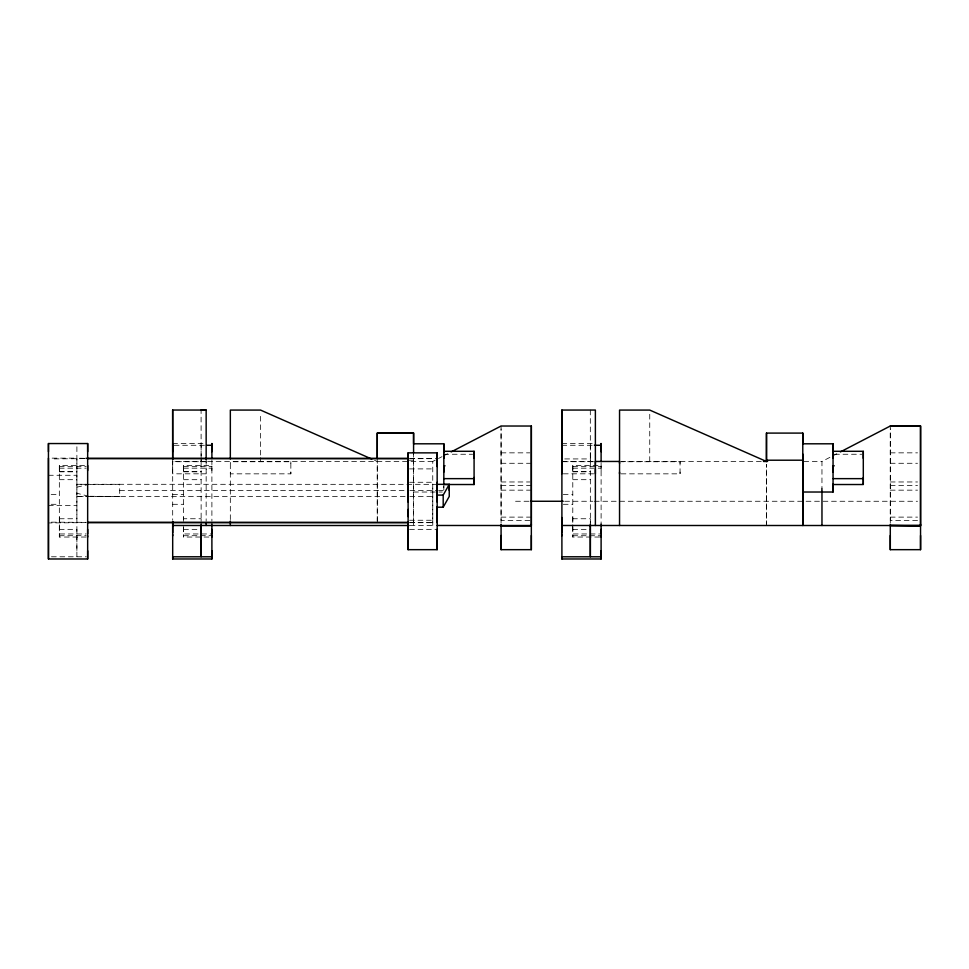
<?xml version="1.0" encoding="UTF-8"?>
<svg xmlns="http://www.w3.org/2000/svg" width="969" height="969" viewBox="0 0 969 969"><rect width="100%" height="100%" fill="white"/><g stroke="black" fill="none" stroke-linecap="round" stroke-linejoin="round"><path stroke-width="0.73" stroke-dasharray="4.84 3.63" d="M86.168 537.032L59.339 537.032L59.339 534.537M59.339 517.555L59.339 533.967L86.168 533.967M59.339 470.559L59.339 465.495L86.168 465.495M76.89 556.787L76.89 458.143L51.442 458.143M172.688 469.335L172.688 473.817L206.155 473.817L206.155 469.335M172.688 468.027L172.688 466.719M172.688 466.21L172.688 461.716L206.155 461.716L206.155 466.21M208.916 537.032L183.577 537.032L183.577 534.537M183.577 526.7L183.577 533.967L211.896 533.967M183.577 521.407L183.577 517.555M183.577 470.559L183.577 465.495L211.896 465.495L211.896 470.559M201.128 521.407L201.128 518.754L183.577 518.754M201.128 458.931L201.128 461.438L206.155 461.474L172.688 461.45M230.331 519.59L230.331 460.396M260.528 461.474L260.528 457.622M260.528 455.042L260.54 413.085M230.331 472.073L230.331 473.841L290.845 473.841L290.845 461.741L230.331 461.741L230.331 463.509M377.268 521.043L377.268 460.202M413.581 452.353L413.569 525.513L413.581 454.001M410.081 525.477L432.743 525.477L432.755 461.462L441.961 456.69M443.826 489.842L443.826 486.45M501.07 522.739L501.07 429.037M599.617 537.032L572.788 537.032L572.788 534.537M572.788 517.555L572.788 533.967L599.617 533.967M572.788 470.559L572.788 465.495L601.107 465.495L601.107 470.559M590.339 522.727L590.339 518.754L572.788 518.754M561.899 461.45L594.118 461.45L590.339 461.45L590.339 458.931L563.401 458.931M649.739 461.474L649.751 411.583M621.056 473.841L680.056 473.841L680.056 461.741L621.056 461.741M766.479 525.513L766.479 464.466L766.491 523.999M821.954 491.235L821.966 461.462L831.172 456.69M890.293 522.739L890.293 429.037M443.269 456.011L448.526 453.274M832.48 456.011L837.749 453.274M76.89 487.165L88.663 484.488M90.141 484.476L119.684 484.306L119.684 496.467L90.141 496.516M172.688 443.548L204.362 443.548M561.899 443.548L593.573 443.548M174.19 445.28L205.162 445.28M561.899 445.28L593.028 445.28M501.082 452.85L529.825 452.85M890.293 452.85L917.522 452.85M443.826 454.255L472.569 454.255M834.563 454.255L861.792 454.255M84.46 458.325L76.89 458.143M409.911 458.373L437.152 458.385M84.46 458.628L51.442 458.931M409.56 458.676L434.245 458.676M409.039 460.202L413.581 460.202M432.755 461.474L201.128 461.438L201.092 410.02M620.887 461.474L761.997 461.486M803.834 461.462L821.966 461.474M563.352 461.716L593.912 461.716M501.082 463.279L531.339 463.279M890.293 463.279L917.522 463.279M59.339 466.573L86.168 466.573M183.577 466.573L211.896 466.573M572.788 466.573L601.107 466.573M59.339 468.172L86.168 468.172M183.577 468.172L211.896 468.172M572.788 468.172L601.107 468.172M409.56 468.899L434.245 468.899M59.339 471.637L76.89 471.637M183.577 471.637L201.128 471.637M572.788 471.637L590.339 471.637M59.339 471.806L76.89 471.806M183.577 471.806L201.128 471.806M572.788 471.806L590.339 471.806M563.352 473.817L593.912 473.817M48.45 475.27L76.89 475.27M59.339 479.691L76.89 479.691M183.577 479.691L201.128 479.691M572.788 479.691L590.339 479.691M501.082 481.968L529.825 481.968M890.293 481.968L917.522 481.968M409.56 482.271L434.245 482.271M437.152 484.343L76.89 484.282L86.641 484.306M501.082 485.396L531.339 485.396M890.293 485.396L917.522 485.396M501.082 490.157L531.339 490.157M890.293 490.157L917.522 490.157M119.684 490.387L408.433 490.387M409.948 490.387L437.152 490.387M438.666 490.387L443.208 490.387M413.581 492.022L442.324 492.022M51.175 494.626L59.339 494.626M172.688 494.626L183.577 494.626M563.268 494.626L572.788 494.626M88.663 496.261L76.89 493.221L76.89 496.491L408.433 496.443M409.899 496.443L434.136 496.443M515.556 501.264L529.013 501.264M564.709 501.264L592.883 501.264M594.36 501.264L917.522 501.264M51.175 504.304L59.339 504.304M172.688 504.304L183.577 504.304M563.268 504.304L572.788 504.304M48.45 505.527L76.89 505.527M501.082 517.119L531.339 517.119M890.293 517.119L917.522 517.119M59.339 518.754L76.89 518.754L76.89 445.28M409.56 520.244L434.245 520.244M529.825 520.547L501.082 520.547L501.07 426.009M917.522 520.547L890.293 520.547L890.293 426.009M51.442 522.158L85.962 522.339M409.899 522.388L434.124 522.388M85.962 522.63L48.45 522.945M409.56 522.691L434.245 522.691M59.339 529.353L76.89 529.353L76.89 550.804M183.577 529.353L201.128 529.353M409.56 529.353L437.152 529.353M572.788 529.353L590.339 529.353M59.339 535.736L86.168 535.663M183.577 535.736L211.896 535.663M572.788 535.736L601.107 535.736M51.442 556.787L86.314 556.787M76.89 496.491L88.663 496.516M90.141 496.273L119.684 496.467M374.518 460.287L377.268 461.486L377.28 523.999M680.056 461.741L680.056 463.509M590.315 410.044L590.339 461.45M290.845 461.741L290.845 463.509M290.845 473.841L290.845 472.073M821.954 488.11L821.966 491.101M680.056 472.073L680.056 473.635M601.107 462.588L601.107 524.011M590.339 445.28L590.351 523.975M572.788 465.495L572.788 526.058M572.788 526.942L572.788 537.032M443.826 483.47L443.826 487.746M432.743 488.11L432.755 525.489M211.896 459.827L211.896 521.201M206.155 459.524L206.155 521.007M201.128 445.28L201.128 520.995M183.577 465.495L183.577 519.614M183.577 526.942L183.577 537.032M172.688 459.524L172.688 519.82M59.339 465.495L59.339 537.032"/><path stroke-width="1.45" d="M87.658 550.804L87.658 558.98L48.45 558.98L48.45 458.143M48.45 451.711L48.45 443.548L87.658 443.548L87.658 558.98M87.658 537.032L87.658 535.736M87.658 533.967L87.658 529.353M87.658 470.559L87.658 465.495M87.658 451.711L87.658 443.548M211.896 550.804L211.896 558.98L172.688 558.98L172.688 556.787L211.896 556.787M172.688 535.809L172.688 534.537M172.688 532.793L172.688 521.71M172.688 451.711L172.688 443.548M201.128 524.059L201.128 556.787L201.14 525.464M211.896 537.032L211.896 535.736M211.896 533.967L211.896 529.353M211.896 451.711L211.896 443.548L211.896 458.398M230.331 525.513L230.331 521.068M230.331 458.906L230.343 410.069L260.54 410.081L371.781 459.064M377.268 458.688L377.28 433.095L413.581 433.095L413.581 443.548M437.152 529.353L437.152 549.665L408.106 549.665L408.106 522.691L87.464 522.63M408.106 516.586L408.106 509.44M408.106 502.015L408.106 452.862L437.152 452.862L437.152 466.501M413.581 452.862L413.581 433.095L377.28 433.095L377.28 458.494M437.152 506.533L437.152 522.691M437.152 502.015L437.152 452.862M443.826 458.349L443.826 443.802L413.581 443.802M449.253 490.387L449.253 484.343L437.152 484.343M443.826 451.3L474.083 451.3L474.083 458.349M443.826 454.037L443.826 484.524L474.083 484.524L474.083 477.475M451.154 451.917L501.07 426.021L531.339 426.033L531.339 549.665L501.082 549.665L501.082 525.464M601.107 550.804L601.107 558.98L561.899 558.98L561.899 556.787L601.107 556.787M561.899 535.809L561.899 534.537M561.899 532.793L561.899 517.555M561.899 473.817L561.899 469.335M561.899 468.027L561.899 466.719M561.899 466.21L561.899 461.716M561.899 451.711L561.899 443.548M590.339 524.059L590.339 556.787L590.351 525.464M595.378 473.817L595.378 469.335M595.378 466.21L595.378 461.716M601.107 537.032L601.107 535.736M601.107 533.967L601.107 529.353M601.107 451.711L601.107 443.548L601.107 461.074M619.542 525.513L619.554 410.069L649.751 410.081L766.479 461.486L766.491 433.095L802.792 433.095L802.792 443.548M766.479 461.486L766.491 433.095M802.792 433.095L802.78 525.513L802.792 454.037M802.792 492.022L833.049 492.022L833.049 484.125M833.049 458.349L833.049 443.802L802.792 443.802M833.049 451.3L863.294 451.3L863.294 458.349M863.294 484.33L863.294 477.475M840.377 451.917L890.293 426.021L920.55 426.033L920.55 549.665L890.293 549.665L890.293 524.241M595.378 461.474L619.554 461.45M443.196 507.199L443.196 495.098L449.253 484.343L449.253 496.443L443.196 507.199L437.152 507.199M172.688 458.931L172.664 410.032L206.155 410.057L206.155 459.524M561.899 558.98L561.899 410.057L595.378 410.044L595.378 525.489M201.092 410.044L206.155 410.044M890.293 426.021L920.55 426.021L920.55 525.513L561.899 525.489M206.518 445.28L211.896 445.28M594.385 445.28L601.107 445.28M85.975 458.325L408.397 458.373M87.476 458.628L408.106 458.676M766.479 460.214L802.792 460.202M763.487 461.462L767.581 461.462M445.037 465.81L443.826 465.81L443.826 472.121M834.261 465.81L833.049 465.81L833.049 472.121M443.826 478.638L474.083 478.638M833.049 478.638L863.294 478.638M833.049 484.524L863.294 484.524L863.294 451.36M437.152 495.098L443.196 495.098M530.503 501.264L563.219 501.264M87.476 522.339L408.385 522.388M172.688 525.489L409.027 525.513M437.201 525.477L531.339 525.513L531.339 426.033M531.339 525.973L501.082 525.973L501.07 524.241M920.55 525.973L890.293 525.501L920.55 525.513L920.55 524.265M561.875 410.032L561.899 461.45M172.664 410.032L172.688 459.524M206.155 525.464L206.155 522.473M619.542 461.741L619.554 463.509M619.542 473.841L619.542 472.073M531.339 524.265L531.339 525.513M474.083 451.3L474.083 484.524M920.55 535.494L920.55 549.665M890.293 535.494L890.293 549.665M833.049 443.802L833.049 452.353M833.049 454.037L833.049 492.022M821.966 491.101L821.966 525.489M601.107 524.011L601.107 558.98M531.339 535.494L531.339 549.665M501.082 535.494L501.082 549.665M443.826 443.802L443.826 452.353M437.152 482.271L437.152 549.665M408.106 452.862L408.106 549.665M211.896 524.011L211.896 558.98M172.688 521.201L172.688 558.98M48.45 443.548L48.45 558.98"/></g></svg>
